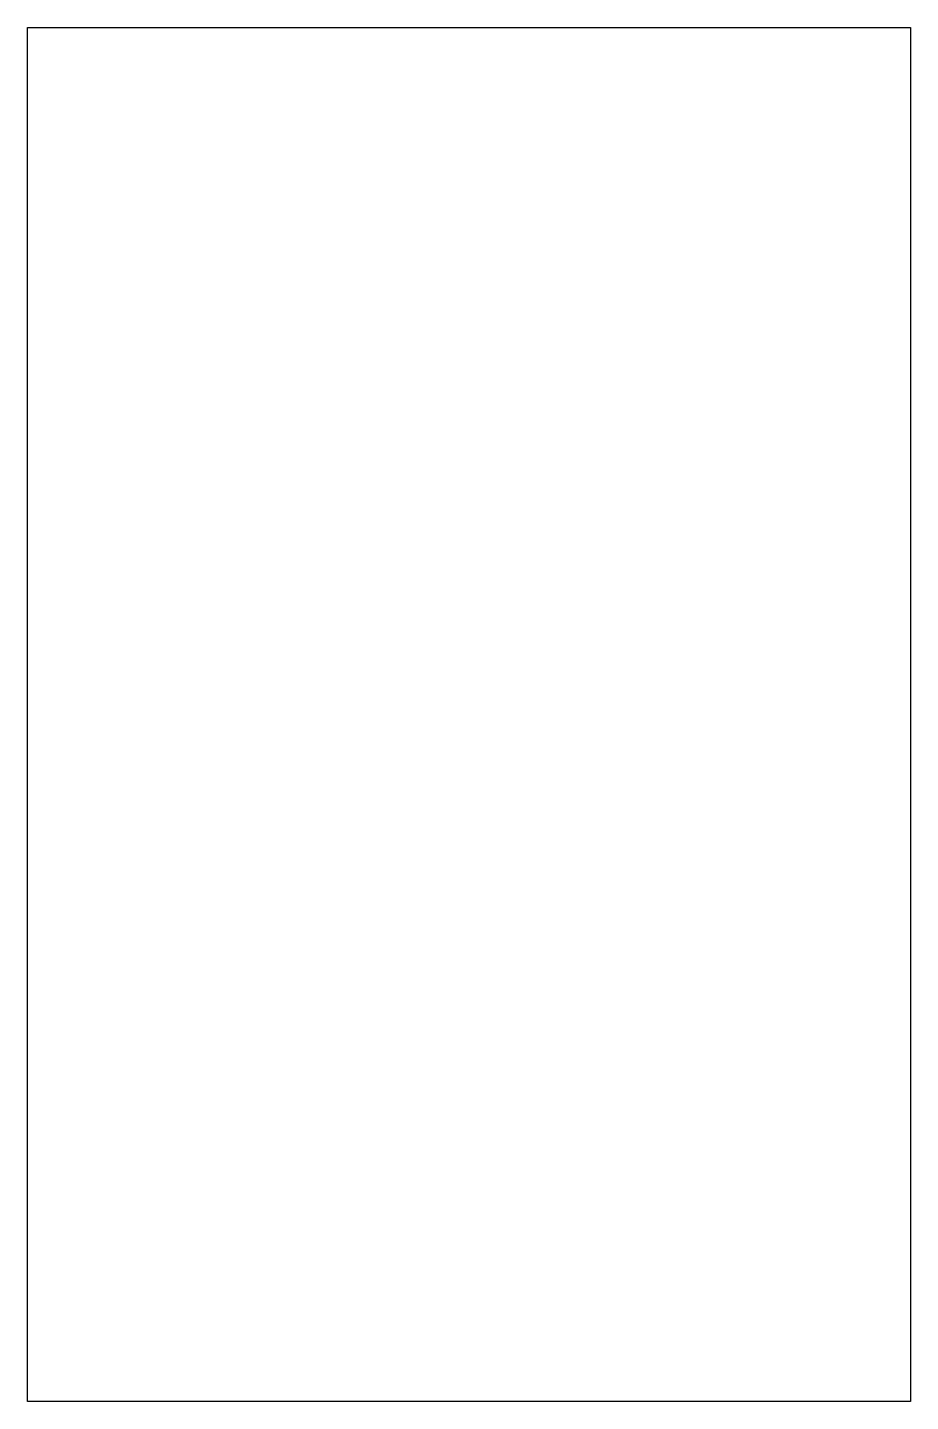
# Model space of a CAD drawing. Extents: x 2.8 to 26.6, y -2.8 to 34.3.
import ezdxf

# ---------------------------------------------------------------- set-up
doc = ezdxf.new("R2010")
doc.units = 0
doc.layers.add('DEFAULT_255_2_778', color=255, linetype='CONTINUOUS')

msp = doc.modelspace()

# ---------------------------------------------------------------- linework, layer by layer
at = {"layer": 'DEFAULT_255_2_778'}
for p, q in [((2.778, 34.264), (26.591, 34.264)), ((2.778, -2.778), (2.778, 34.264)), ((26.591, 34.264), (26.591, -2.778)), ((26.591, -2.778), (2.778, -2.778))]:
    msp.add_line(p, q, dxfattribs=at)

doc.saveas('drawing.dxf')
